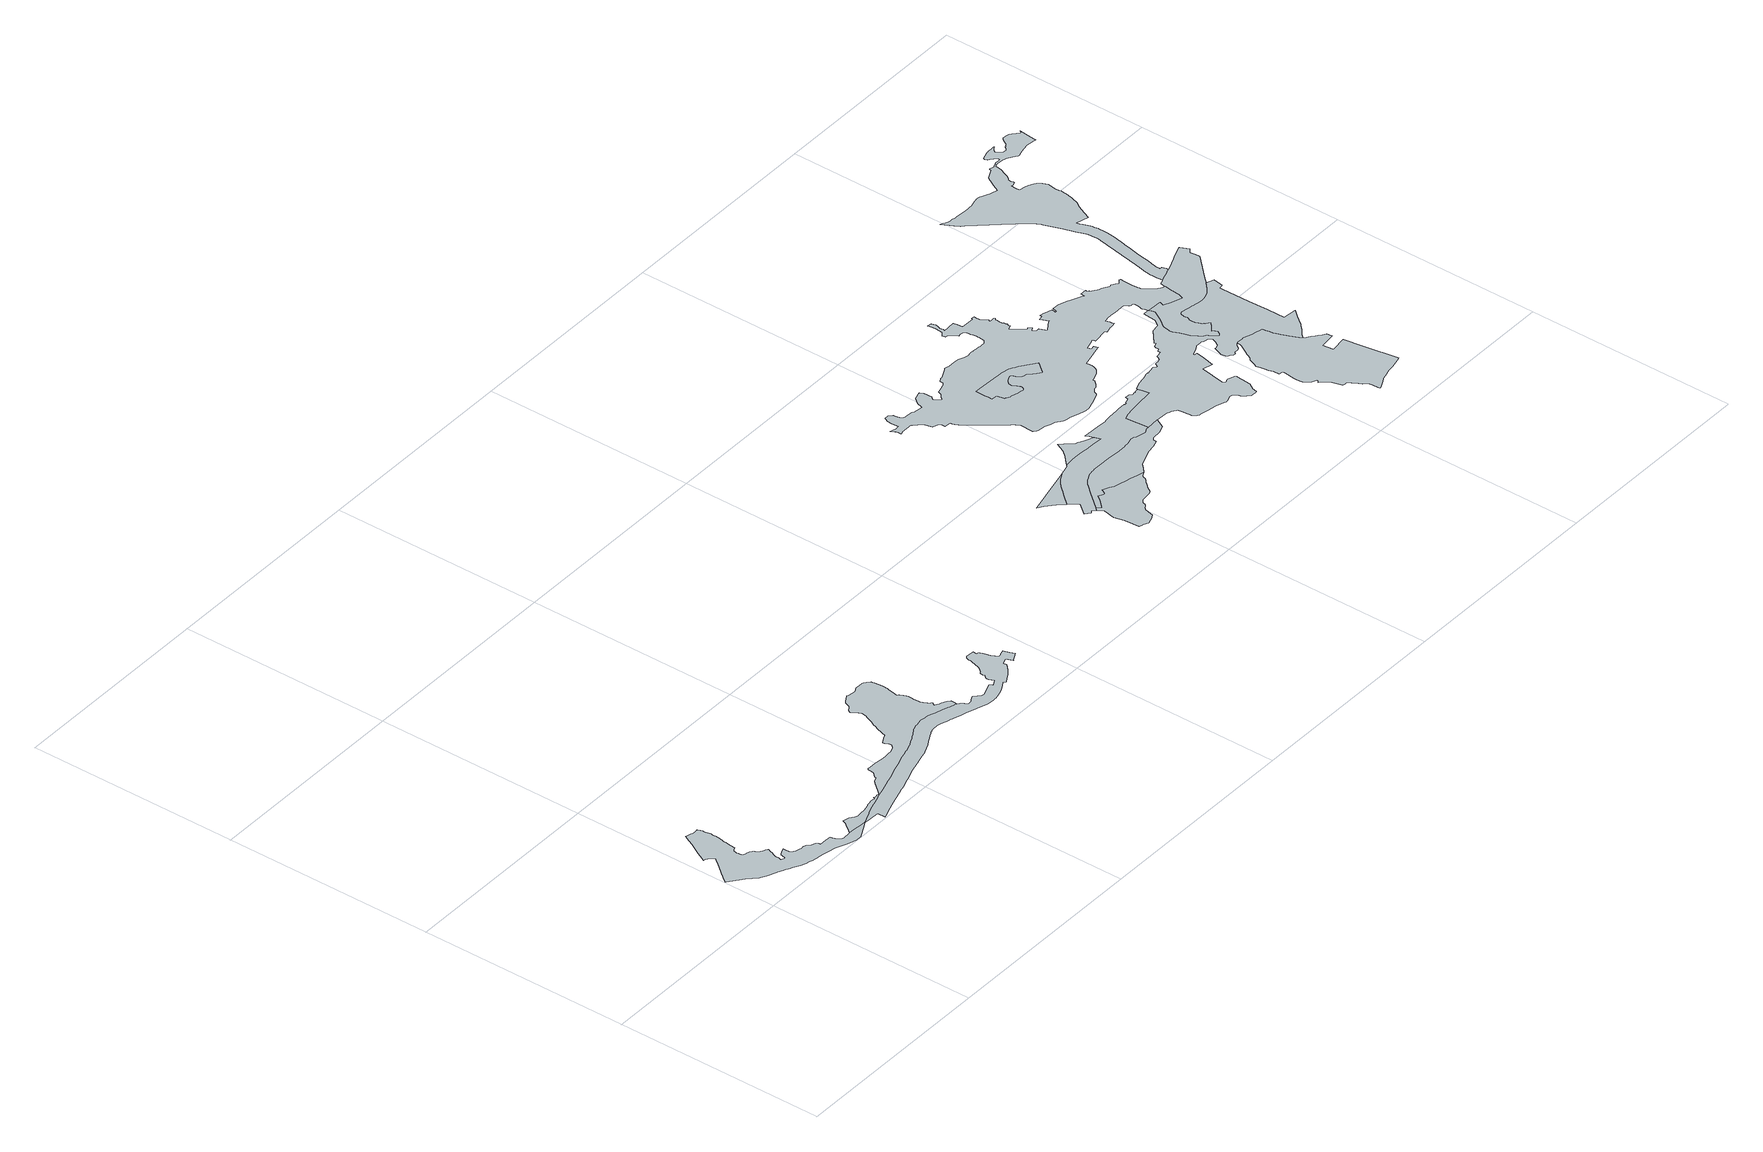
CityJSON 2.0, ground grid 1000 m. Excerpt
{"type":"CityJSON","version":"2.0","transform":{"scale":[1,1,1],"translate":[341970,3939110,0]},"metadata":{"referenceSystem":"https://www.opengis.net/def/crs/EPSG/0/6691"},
"CityObjects":{
"object1":{"type":"GenericCityObject","attributes":{"function":"5","validFromType":"3","custodian":"津久井町","notificationNumber":"津久井町告示第1号","prefecture":"14","city":"14150","floorAreaRate":2},"geometry":[{"type":"MultiSurface","lod":"1","boundaries":[[[0,1,2,3,4,5,6,7,8,9,10,11,12,13,14,15,16,17,18,19,20,21,22,23,24,25,26,27,28,29,30,31,32,33,34,35,36,37,38,39,40,41,42,43,44,45,46,47,48,49,50,51,52,53,54,55,56,57,58,59,60,61,62,63,64,65,66,67,68,69,70,71,72,73,74,75,76,77,78,79,80,81,82,83,84,85,86,87,88,89,90,91,92,93,94,95,96,97,98,99,100,101,102,103,104,105,106,107,108,109,110,111,112,113,114,115,116,117,118,119,120,121,122,123,124,125,126,127,128,129,130,131,132,133,134,135,136,137,138,139,140,141,142,143,144,145,146,147,148,149,150,151,152,153,154,155,156,157,158,159,160,161,162,163,164,165,166,167,168,169,170,171,172,173,174,175,176,177,178,179,180,181,182,183,184,185,186,187,188,189,190,191,192,193,194,195,196,197,198,199,200,201,202,203,204,205,206,207,208,209,210,211,212,213,214,215,216,217,218,219,220,221,222,223,224,225,226]]]}]},
"object2":{"type":"GenericCityObject","attributes":{"function":"3","validFromType":"3","custodian":"津久井町","notificationNumber":"津久井町告示第1号","prefecture":"14","city":"14150","floorAreaRate":1},"geometry":[{"type":"MultiSurface","lod":"1","boundaries":[[[227,228,229,230,231,232,233,234,235,236,237,238,239,240,241,242,243,244,245,246,247,248,249,250,251,252,253,254,255,256,257,258,259,260,261,262,263,264,265,266,267,268,269,270,271,272,273,274,275,276,277,278,279,280,281,282,283,284,285,286,287,288,289,290,291,292,293,294,295,296,297,298,299,300,301,302,303,304,305,306,307,308,309,310,311,312,313,314,315,316,317,318,319,320,321,322,323,324,325,326,327,328,329,330,331,332,333,334,335,336,337,338,339,340,341,342,343,344,345,346,347,348,349,350,351,352,353,354,355,356,357,358,359,360,361,362,363,364,365,366,367,368,369,370,371,372,373,374,375,376,377,378,379,380,381,382,383,384,385,386,387,388,389,390,391,392,393,394,395,396,397,398,399,400,81,80,79,78,77,76,401,402,403,404,405,406,407,408,409,410,411,412,413,414,415,416,417,418,419,420,421,422,423,424,425,426,427,428,429,430,431,432,433,434,435,436,437,438,439,440,441,442,443,444,445,446,447,448,449,450,451,452,453,454,455,456,457,458,459,460,461,462,463,464,465,466]]]}]},
"object3":{"type":"GenericCityObject","attributes":{"function":"5","validFromType":"3","custodian":"津久井町","notificationNumber":"津久井町告示第1号","prefecture":"14","city":"14150","floorAreaRate":2},"geometry":[{"type":"MultiSurface","lod":"1","boundaries":[[[467,468,469,470,471,472,473,474,475,476,477,478,479,480,481,482,483,484,485,486,487,488,489,490,491,492,493,494,495,496,497,498,499,500,501,502,503,504,505,506,507,508,509,510,511,512,513,514,515,516,517,518,519,520,521,522,523,524,525,526,527,528,529,530,531,532,533,534,535,536,537,538,539,540,541,542,543,544,545,546,547,548,549,550,551,552,553,554,555,556,557,558,559,560,561,562,563,564,565,566,567,568,569,570,571,572,573,574,575,576,577,578,579,580,581,582,583,584,585,586,587,588,589,590,591,592,593,594,595,596,597,598,599,600,601,602,603,604,605,606,607,608,609,610,611,612,613,614,615,616,617,618,619,620,621,622,623,624,625,626,627,628,629,630,631,632,633,634,635,636,637,638,639,640,641,642,643,644,645,646,647,648,649,650,651,652,653,654,655,656,657,658,659,660,661,466,465,464,463,462,461,460,459,458,457,456,455,454,453,452,451,450,449,448,447,446,445,444,443,442,441,440,439,438,437,436,435,434,433,432,431,430,429,428,427,426,425,424,423,422,421,420,419,418,417,416,415,414,413,412,411,410,409,408,407,406,405,404,403,402,401,76,662,663,664,665,666,667]]]}]},
"object4":{"type":"GenericCityObject","attributes":{"function":"3","validFromType":"3","custodian":"神奈川県","notificationNumber":"神奈川県告示第446号","prefecture":"14","city":"14150","floorAreaRate":2},"geometry":[{"type":"MultiSurface","lod":"1","boundaries":[[[668,669,670,671,672,673,674,675,676,677,678,679,680,681,682,683,684]]]}]},
"object5":{"type":"GenericCityObject","attributes":{"function":"1","validFromType":"3","custodian":"神奈川県","notificationNumber":"神奈川県告示第446号","prefecture":"14","city":"14150","floorAreaRate":0.8},"geometry":[{"type":"MultiSurface","lod":"1","boundaries":[[[685,686,687,688,689,690,691,692,693,694,695,696,697,698,699,700,701,702,703,704,705,706,707,708,709,710,711,712,713,714,715,716,717,718,719,720,721,722,723,724,725,726,727,728,729,730,731,732,733,734,735,736,737,738,739,740,741,742,743,744,745,746,747,748,749]]]}]},
"object6":{"type":"GenericCityObject","attributes":{"function":"3","validFromType":"3","custodian":"神奈川県","notificationNumber":"神奈川県告示第446号","prefecture":"14","city":"14150","floorAreaRate":2},"geometry":[{"type":"MultiSurface","lod":"1","boundaries":[[[702,701,700,699,698,697,696,695,694,693,692,691,690,689,688,687,686,685,749,750,751,752,753,754,755,756,757,758,759,760,761,762,763,764,765,766,767,768,769,770,771,772,773,774,775,776,777,778,779,780,781,782,783,784,785,786,787,788,789,790,791,792,793,794,795,796,797,798,703]]]}]},
"object7":{"type":"GenericCityObject","attributes":{"function":"3","validFromType":"3","custodian":"神奈川県","notificationNumber":"神奈川県告示第446号","prefecture":"14","city":"14150","floorAreaRate":2},"geometry":[{"type":"MultiSurface","lod":"1","boundaries":[[[799,800,801,802,803,804,805,806,807,808,809,810,811,812,813,814,815,816,817,818,819,820,821,822]]]}]},
"object8":{"type":"GenericCityObject","attributes":{"function":"6","validFromType":"3","custodian":"神奈川県","notificationNumber":"神奈川県告示第11号","prefecture":"14","city":"14150","floorAreaRate":2},"geometry":[{"type":"MultiSurface","lod":"1","boundaries":[[[808,807,806,805,804,803,802,801,800,799,822,823,677,676,675,674,673,672,671,670,669,668,684,824,825,826,827,828,704,703,798,797,796,795,794,793,792,791,790,789,788,787,786,785,784,783,782,781,780,779,778,777,776,775,774,773,772,771,770,769,768,767,766,765,764,763,762,761,829,830,831,832,833,834,835,836,837,838,839,840,841,842,843,844,845,846,847,848,849,850,851,852,853,854,855,856,857,858,859,809]]]}]},
"object9":{"type":"GenericCityObject","attributes":{"function":"3","validFromType":"3","custodian":"神奈川県","notificationNumber":"神奈川県告示第446号","prefecture":"14","city":"14150","floorAreaRate":2},"geometry":[{"type":"MultiSurface","lod":"1","boundaries":[[[860,861,862,863,864,865,866,867,868,869,870,871,872,873,874,875,876,877,878,879,880,881,882,883,884,885,886,887,888,889,890,891,892,893,894,895,896,897,898,899,900,901,902,903,904,905,906,907,908,909,910,911,912,913,914,915,916,917,918,919,920,921,922,923,924,925,926,927,928,929,930,931,932,933,934,935,936,937,938,939,940,941,942,943,944,945,946,947,948,949,950,951,952,953,954,955,956,957,958,959,960,961,962,963,964,965,966,967,968,969,970,971,972,973,974,975,976,977,978,979,980,981,982,983,984,985,986,987,988,989,990,991,992,993,994,995]]]}]},
"object10":{"type":"GenericCityObject","attributes":{"function":"1","validFromType":"3","custodian":"神奈川県","notificationNumber":"神奈川県告示第446号","prefecture":"14","city":"14150","floorAreaRate":0.8},"geometry":[{"type":"MultiSurface","lod":"1","boundaries":[[[996,997,998,999,1000,1001,1002,1003,1004,1005,1006,1007,1008,1009,1010,1011,1012,1013,1014,1015,1016,1017,1018,1019,1020,1021,1022,1023,1024,1025,1026,1027,1028,1029,1030,1031,1032,1033,1034,1035,1036,1037,1038,1039,1040,1041,1042,1043,1044,1045,1046,1047,1048,1049,1050,1051,1052,1053,1054,1055,1056,1057,1058,1059,1060,1061,1062,1063,1064,1065,1066,1067,1068,1069,1070,1071,1072,1073,1074,1075,1076,1077,1078,1079,1080,1081,1082,1083,1084,1085,1086,1087,1088,1089,1090,1091,1092,1093,1094,1095,1096,1097,1098,1099,1100,1101,1102,1103,1104,1105,1106,1107,1108,1109,1110,1111,1112,1113,1114,1115,1116,1117,1118,1119,1120,1121,1122,1123,1124,1125,1126,1127,1128,1129,1130,1131,1132,1133,1134,1135,1136,1137,1138,1139,1140,1141,1142,1143,1144,1145,1146,1147,1148,1149,1150,1151,1152,1153,1154,1155,1156,1157,1158,1159,1160,1161,1162,1163,1164,1165,1166,1167,1168,1169,1170,1171,1172,1173,1174,1175,1176,1177,1178,1179,1180,1181,1182,1183,1184,1185,1186,1187,1188,1189,1190,1191,1192,1193,1194,1195,1196,1197,1198,1199,1200,1201,1202,1203,1204,1205,1206,1207,1208,1209,1210,1211,1212,1213,1214,1215,1216,1217,1218,1219,1220,1221,1222,1223,1224,1225,1226,1227,1228,1229,1230,1231,1232,1233,1234,1235,1236,1237,1238,1239,1240,1241,1242,1243,1244,1245,1246,1247,1248,1249,1250,1251,1252,1253,1254,1255,1256,1257,1258,1259,1260,1261,1262,1263,1264,1265,1266,1267,1268,1269,1270,1271,1272,1273,1274,1275,1276,1277,1278,1279,1280,1281,1282,1283,1284,1285,1286,1287,1288,1289,1290,1291,1292,1293,1294,1295,1296,1297,1298,1299,1300,1301,1302,1303,1304,1305,1306,1307,1308,1309,1310,1311,1312,1313,1314,1315,1316,1317,1318,1319,1320,1321,1322,1323,1324,1325,1326,1327,1328,1329,1330,1331,1332,1333,1334],[994,993,992,991,990,989,988,987,986,985,984,983,982,981,980,979,978,977,976,975,974,973,972,971,970,969,968,967,966,965,964,963,962,961,960,959,958,957,956,955,954,953,952,951,950,949,948,947,946,945,944,943,942,941,940,939,938,937,936,935,934,933,932,931,930,929,928,927,926,925,924,923,922,921,920,919,918,917,916,915,914,913,912,911,910,909,908,907,906,905,904,903,902,901,900,899,898,897,896,895,894,893,892,891,890,889,888,887,886,885,884,883,882,881,880,879,878,877,876,875,874,873,872,871,870,869,868,867,866,865,864,863,862,861,860,995]]]}]},
"object11":{"type":"GenericCityObject","attributes":{"function":"5","validFromType":"3","custodian":"神奈川県","notificationNumber":"神奈川県告示第11号","prefecture":"14","city":"14150","floorAreaRate":2},"geometry":[{"type":"MultiSurface","lod":"1","boundaries":[[[1335,1336,1337,1338,1339,1340,1341,1342,1343,1344,1345,1346,1347,1348,1349,1350,1351,1352,1353,1354,1355,1356,1357,1358,1359,1360,1361,1362,1363,1364,1365,1366,1367,1368,1369,1370,1371,1372,1373,1374,1375,1376,1377,1378,1379,1380,1381,1382,1383,1384,1385,1386,1387,1388,1389,1390,1391,1392,1393,1394,1395,1396,1397,1398,1399,1400,1401,1402,1403,1404,1405,1406,1407,1408,1409,1410,1411,1412,1413,1414,1415,1416,1417,1418,1419,1420,1421,1422,1423,1424,1425,1426,1427,1428,1429,1430,1431,1432,1433,1434,1435,1436,1437,1438,1439,1440,1441,1442,1443,1444,1445,1446,1447,1448,1449,1450,1451,1452,1321,1453,1454,1455,1456,1457,1458,1459,1460,1461,1462,1463,1464,1465,1466,1467,1468,1469,1470,1471,1472,1473,1474,1475,1476,1477,1478,1479,1480,1481,1482,1483,1484,1485,1486,1487,1488,1489,1490,1491,1492,837,836,835,834,833,832,831,830,829,761,760,1493,1494,1495,1496,1497,1498,1499,1500,1501,1502,1503,1504,1505,1506,1507,1508,1509,1510,1511,1512,1513,1514,1515,1516,1517,1518,1519,1520,1521,1522,1523,1524,1525,1526,1527,1528,1529,1530,1531,1532,1533,1534,1535,1536,1537,1538,1539,1540,1541,1542,1543,1544,1545,1546,1547,1548,1549,1550,1551,1552,1553,1554,1555,1556,1557,1558,1559,1560,1561,1562,1563,1564,1565,1566,1567,1568,1569,1570,1571,1572,1573,1574,1575,1576,1577,1578,1579,1580,1581,1582,1583,1584,1585,1586,1587,1588,1589,1590,1591,1592,1593,1594,1595,1596,1597,1598,1599,1600,1601,1602,1603,1604,1605,1606,1607,1608,1609,1610,1611,1612,1613,1614,1615,1616,1617,1618,1619,1620,1621,1622,1623,1624,1625,1626,1627]]]}]},
"object12":{"type":"GenericCityObject","attributes":{"function":"1","validFromType":"3","custodian":"神奈川県","notificationNumber":"神奈川県告示第446号","prefecture":"14","city":"14150","floorAreaRate":0.8},"geometry":[{"type":"MultiSurface","lod":"1","boundaries":[[[1352,1351,1350,1349,1348,1347,1346,1345,1344,1343,1342,1341,1340,1339,1338,1337,1336,1335,1627,1628,1629,1630,1631,1632,1633,1634,1635,1636,1637,1638,1639,1640,1641,1642,1643,1644,1645,1646,1647,1648,1649,1650,1651,1652,1653,1654,1655,1656,1657,1658,1659,1660,1661,1662,1663,1664,1665,1666,1667,1668,1669,1670,1671,1672,1673,1674,1675,1676,1677,1678,1679,1680,1681,1682,1683,1684,1685,1686,1687,1688,1689,1690,1691,1692,1693,1694,1695,1696,1697,1698,1699,1700,1701,1702,1703,1704,1705,1706,1707,1708,1709,1710,1711,1712,1713,1714,1715,1716,1353]]]}]},
"object13":{"type":"GenericCityObject","attributes":{"function":"9","validFromType":"3","custodian":"神奈川県","notificationNumber":"神奈川県告示第11号","prefecture":"14","city":"14150","floorAreaRate":2},"geometry":[{"type":"MultiSurface","lod":"1","boundaries":[[[1452,1451,1450,1449,1448,1447,1446,1445,1444,1443,1442,1441,1440,1439,1438,1437,1436,1435,1434,1433,1432,1431,1430,1429,1428,1427,1426,1425,1424,1423,1422,1421,1420,1419,1418,1417,1416,1415,1414,1413,1412,1411,1410,1409,1408,1407,1406,1405,1404,1403,1402,1401,1400,1399,1398,1397,1396,1395,1394,1393,1392,1391,1390,1389,1388,1387,1386,1385,1384,1383,1382,1381,1380,1379,1378,1377,1376,1375,1374,1373,1372,1717,1718,1719,1720,1721,1722,1723,1724,1725,1726,1727,1728,1729,1730,1731,1732,1733,1734,1735,1736,1737,1738,1739,1740,1334,1333,1332,1331,1330,1329,1328,1327,1326,1325,1324,1323,1322,1321]]]}]},
"object14":{"type":"GenericCityObject","attributes":{"function":"5","validFromType":"3","custodian":"相模原市","notificationNumber":"相模原市告示第463号","prefecture":"14","city":"14150","floorAreaRate":2},"geometry":[{"type":"MultiSurface","lod":"1","boundaries":[[[1741,1742,1743,1744,1745,1746,1747,1748,1749,1750,1751,1752,1753,1754,1755,1756,1757,1758,1759,1760,1761,1762,1763,1764,1765,1766,1767,1768,1769,1770,1771,1772,1773,1774,1775,1776,1777,1778,1779,1780,1781,1782,1783,1784,1785,1786,1787,1788,1789,1790,1791,1792,1793,1794,1795,1796,1797,1798,1799,1800,1801,1802,1803,1804,1805,1806,1807,1808,1809,1810,1811,1812,1813,1814,1815,1816,1817,1818,1819,1820,1821,1822,1823,1824,1825,1826,1827,1828,1829,1830,1831,1832,1833,1834,1835,1836,1837,1838,1839,1840,1841,1842,1843,1844,1845,1846,1847,1848,1849,1850,1851,1852,1853,1854,1855,1856,1857,1858,1859,1860,1861,1862,1863,1864,1865,1866,1867,1868,1869,1870,1871,1872,1873,1874,1875,1876,1877,1878,1879,1880,1881,1882,1883,1884,1885,1886,1887,1888,1734,1733,1732,1731,1730,1889,1890,1891,1892,1893,1894,1895,1896,1897,1898,1899,1900,1901,1902,1903,1904,1905,1906,1907,1908,1909,1910,1911,1912,1913,1914,1915,1916,1917,1918,1919,1920,1921,1922,1923,1924,1925,1926,1927,1928,1929,1930,1931,1932,1933,1934,1935,1936,1937,1938,1939,1940,1941,1942,1943,1944,1945,1946,1947,1948,1949,1950,1951,1952,1953,1954,1955,1956,1957,1958,1959,1960,1961,1962,1963,1964,1965,1966,1967,1968,1969,1970,1971,1972,1973,1974,1975,1976,1977,1978,1979,1980,1981,1982,1983,1984,1985,1986,1987,1988,1989,1990,1991,1992,1993,1994,1995,1996,1997,1998,1999,2000,2001,2002,2003,2004,2005,2006]]]}]}
},
"vertices":[
[78,407,0],[85,401,0],[99,390,0],[104,384,0],[105,379,0],[104,375,0],[102,370,0],[82,344,0],[65,323,0],[48,303,0],[37,292,0],[36,289,0],[32,283,0],[25,274,0],[13,258,0],[8,251,0],[11,248,0],[32,232,0],[63,208,0],[67,205,0],[72,200,0],[83,191,0],[89,184,0],[94,179,0],[110,163,0],[114,159,0],[126,151,0],[134,146,0],[141,143,0],[148,141,0],[155,138,0],[161,135,0],[173,131,0],[185,126,0],[189,124,0],[194,123,0],[199,120,0],[213,114,0],[217,112,0],[223,109,0],[228,106,0],[233,104,0],[239,100,0],[241,99,0],[250,94,0],[282,78,0],[288,75,0],[298,70,0],[305,68,0],[309,67,0],[319,65,0],[324,64,0],[339,60,0],[351,58,0],[358,57,0],[392,52,0],[425,45,0],[458,39,0],[496,23,0],[505,20,0],[521,14,0],[553,2,0],[557,2,0],[566,2,0],[570,2,0],[574,2,0],[579,3,0],[580,4,0],[588,7,0],[593,9,0],[610,18,0],[623,26,0],[628,28,0],[652,41,0],[662,46,0],[663,47,0],[665,48,0],[652,49,0],[627,51,0],[602,53,0],[589,54,0],[576,54,0],[573,54,0],[569,54,0],[562,53,0],[557,52,0],[554,52,0],[551,52,0],[549,52,0],[541,51,0],[534,51,0],[520,59,0],[514,64,0],[510,72,0],[507,78,0],[505,90,0],[503,93,0],[502,96,0],[500,98,0],[498,99,0],[494,99,0],[487,100,0],[476,100,0],[444,100,0],[442,101,0],[440,110,0],[439,114,0],[437,117,0],[434,119,0],[428,122,0],[416,127,0],[408,133,0],[403,139,0],[399,142,0],[395,144,0],[390,146,0],[387,147,0],[381,146,0],[373,144,0],[367,146,0],[357,149,0],[347,152,0],[338,157,0],[329,163,0],[327,167,0],[325,177,0],[324,186,0],[324,200,0],[313,196,0],[292,186,0],[288,182,0],[286,174,0],[286,171,0],[286,168,0],[283,159,0],[281,156,0],[278,158,0],[267,163,0],[261,165,0],[267,178,0],[266,183,0],[266,190,0],[268,200,0],[269,206,0],[276,223,0],[280,233,0],[282,238,0],[284,241,0],[284,245,0],[284,246,0],[277,252,0],[264,257,0],[258,259,0],[254,262,0],[250,266,0],[241,281,0],[235,288,0],[229,293,0],[224,295,0],[220,297,0],[213,299,0],[206,300,0],[199,302,0],[195,304,0],[191,309,0],[190,313,0],[189,316,0],[189,320,0],[189,325,0],[188,330,0],[188,335,0],[189,342,0],[191,348,0],[193,352,0],[206,358,0],[208,359,0],[208,360,0],[210,364,0],[211,378,0],[213,389,0],[213,394,0],[214,399,0],[215,410,0],[217,423,0],[218,427,0],[218,431,0],[219,433,0],[220,438,0],[221,442,0],[221,445,0],[222,452,0],[223,461,0],[223,465,0],[223,472,0],[223,480,0],[224,487,0],[225,492,0],[222,498,0],[220,506,0],[218,515,0],[218,522,0],[218,528,0],[219,531,0],[217,535,0],[215,540,0],[212,554,0],[210,553,0],[208,552,0],[205,551,0],[202,551,0],[199,550,0],[196,550,0],[193,550,0],[190,550,0],[187,551,0],[184,551,0],[180,552,0],[175,554,0],[151,561,0],[149,562,0],[136,537,0],[122,510,0],[107,482,0],[91,453,0],[74,421,0],[69,410,0],[67,408,0],
[1518,254,0],[1518,263,0],[1517,266,0],[1517,268,0],[1506,276,0],[1505,278,0],[1502,281,0],[1498,284,0],[1483,291,0],[1474,294,0],[1464,299,0],[1457,303,0],[1452,307,0],[1461,320,0],[1456,324,0],[1453,327,0],[1447,337,0],[1443,344,0],[1439,353,0],[1436,360,0],[1434,376,0],[1434,394,0],[1435,410,0],[1435,425,0],[1433,434,0],[1429,444,0],[1421,459,0],[1420,462,0],[1412,464,0],[1417,489,0],[1423,518,0],[1424,523,0],[1424,526,0],[1425,533,0],[1425,545,0],[1425,563,0],[1423,577,0],[1423,581,0],[1423,583,0],[1421,588,0],[1420,592,0],[1419,601,0],[1416,603,0],[1411,608,0],[1405,613,0],[1395,620,0],[1388,623,0],[1373,625,0],[1351,624,0],[1349,623,0],[1347,622,0],[1344,621,0],[1340,618,0],[1338,617,0],[1330,614,0],[1318,615,0],[1313,616,0],[1298,618,0],[1288,621,0],[1285,622,0],[1282,621,0],[1270,613,0],[1255,603,0],[1247,597,0],[1241,582,0],[1235,571,0],[1225,563,0],[1217,559,0],[1214,557,0],[1209,549,0],[1209,544,0],[1210,540,0],[1214,533,0],[1220,526,0],[1227,515,0],[1232,504,0],[1232,493,0],[1228,479,0],[1224,470,0],[1218,455,0],[1210,437,0],[1201,418,0],[1196,405,0],[1189,390,0],[1186,381,0],[1184,377,0],[1182,368,0],[1180,358,0],[1178,354,0],[1175,343,0],[1175,341,0],[1176,340,0],[1174,339,0],[1163,335,0],[1142,325,0],[1130,318,0],[1129,314,0],[1131,308,0],[1133,302,0],[1138,290,0],[1138,284,0],[1138,279,0],[1138,276,0],[1136,273,0],[1134,271,0],[1133,268,0],[1128,264,0],[1118,260,0],[1106,255,0],[1101,254,0],[1087,253,0],[1073,252,0],[1058,251,0],[1054,251,0],[1039,251,0],[1028,253,0],[1015,254,0],[1005,255,0],[973,257,0],[969,257,0],[957,257,0],[954,255,0],[952,253,0],[951,250,0],[950,239,0],[950,231,0],[948,223,0],[938,211,0],[930,204,0],[929,194,0],[913,188,0],[911,185,0],[907,186,0],[896,173,0],[868,140,0],[861,131,0],[854,123,0],[849,119,0],[843,120,0],[841,120,0],[837,120,0],[834,119,0],[830,118,0],[826,118,0],[824,118,0],[819,121,0],[818,119,0],[815,114,0],[810,115,0],[807,115,0],[798,116,0],[787,114,0],[781,113,0],[772,111,0],[765,110,0],[760,108,0],[756,106,0],[746,103,0],[728,100,0],[712,99,0],[696,98,0],[685,97,0],[670,102,0],[665,106,0],[660,108,0],[650,116,0],[621,123,0],[616,110,0],[614,106,0],[601,90,0],[595,82,0],[588,74,0],[583,66,0],[578,60,0],[668,50,0],[670,51,0],[671,51,0],[689,59,0],[714,69,0],[723,74,0],[726,75,0],[727,75,0],[738,79,0],[753,85,0],[763,89,0],[765,89,0],[782,95,0],[785,96,0],[796,99,0],[823,107,0],[831,110,0],[837,113,0],[882,126,0],[899,131,0],[911,135,0],[919,137,0],[940,144,0],[958,149,0],[964,151,0],[988,159,0],[1003,164,0],[1015,169,0],[1022,171,0],[1061,183,0],[1091,194,0],[1119,202,0],[1142,208,0],[1148,209,0],[1160,213,0],[1174,219,0],[1182,222,0],[1185,222,0],[1201,231,0],[1213,237,0],[1221,241,0],[1231,247,0],[1237,250,0],[1243,253,0],[1254,260,0],[1256,261,0],[1265,266,0],[1271,270,0],[1278,273,0],[1302,282,0],[1307,282,0],[1339,287,0],[1351,287,0],[1354,286,0],[1363,285,0],[1379,283,0],[1395,278,0],[1416,271,0],[1446,262,0],[1481,251,0],[1483,250,0],[1489,248,0],[1499,244,0],[1504,243,0],[1508,242,0],[1516,240,0],
[751,8,0],[769,15,0],[794,24,0],[801,26,0],[817,31,0],[824,34,0],[842,40,0],[852,43,0],[854,44,0],[859,45,0],[878,51,0],[896,56,0],[905,59,0],[917,62,0],[929,66,0],[937,68,0],[958,75,0],[977,81,0],[983,83,0],[990,85,0],[1002,89,0],[1016,94,0],[1038,102,0],[1056,108,0],[1102,122,0],[1104,122,0],[1124,128,0],[1153,135,0],[1160,137,0],[1169,140,0],[1176,142,0],[1183,144,0],[1185,145,0],[1198,150,0],[1204,152,0],[1206,153,0],[1218,159,0],[1226,163,0],[1231,166,0],[1246,174,0],[1258,181,0],[1277,192,0],[1281,194,0],[1296,202,0],[1304,206,0],[1309,207,0],[1313,209,0],[1319,211,0],[1326,212,0],[1331,212,0],[1339,213,0],[1342,212,0],[1354,213,0],[1364,211,0],[1374,208,0],[1400,201,0],[1410,198,0],[1423,194,0],[1427,193,0],[1447,186,0],[1466,180,0],[1476,177,0],[1491,173,0],[1593,140,0],[1599,139,0],[1601,139,0],[1606,137,0],[1616,137,0],[1629,137,0],[1632,137,0],[1641,138,0],[1646,139,0],[1649,139,0],[1652,140,0],[1655,141,0],[1660,142,0],[1667,144,0],[1685,149,0],[1702,156,0],[1723,166,0],[1744,180,0],[1754,171,0],[1770,180,0],[1797,197,0],[1820,214,0],[1836,229,0],[1844,238,0],[1847,242,0],[1844,255,0],[1871,267,0],[1886,236,0],[1887,237,0],[1914,251,0],[1925,257,0],[1917,281,0],[1909,309,0],[1906,308,0],[1902,307,0],[1890,303,0],[1887,301,0],[1885,300,0],[1878,298,0],[1874,296,0],[1872,295,0],[1854,330,0],[1848,355,0],[1845,362,0],[1842,366,0],[1840,372,0],[1838,375,0],[1836,378,0],[1827,379,0],[1830,399,0],[1800,401,0],[1796,401,0],[1793,401,0],[1790,400,0],[1786,398,0],[1782,395,0],[1779,388,0],[1778,380,0],[1777,368,0],[1775,360,0],[1768,338,0],[1765,326,0],[1761,313,0],[1755,307,0],[1751,301,0],[1742,293,0],[1741,292,0],[1738,291,0],[1733,283,0],[1733,282,0],[1733,274,0],[1738,266,0],[1736,264,0],[1733,261,0],[1725,252,0],[1724,250,0],[1723,247,0],[1723,244,0],[1723,243,0],[1725,237,0],[1730,225,0],[1735,215,0],[1733,212,0],[1708,199,0],[1705,197,0],[1704,197,0],[1704,200,0],[1704,204,0],[1698,210,0],[1695,212,0],[1692,213,0],[1686,211,0],[1654,198,0],[1644,193,0],[1640,191,0],[1637,190,0],[1633,190,0],[1629,190,0],[1626,190,0],[1623,191,0],[1620,192,0],[1619,193,0],[1616,195,0],[1609,204,0],[1604,209,0],[1601,213,0],[1599,215,0],[1597,216,0],[1595,218,0],[1593,218,0],[1592,218,0],[1583,215,0],[1571,208,0],[1567,205,0],[1561,202,0],[1557,201,0],[1554,201,0],[1551,201,0],[1547,201,0],[1544,202,0],[1542,204,0],[1540,208,0],[1537,217,0],[1536,220,0],[1534,223,0],[1532,226,0],[1530,228,0],[1527,229,0],[1524,231,0],[1520,233,0],[1518,237,0],[1516,238,0],[672,48,0],[686,47,0],[695,45,0],[698,45,0],[745,44,0],[745,5,0],
[2873,746,0],[2897,773,0],[2901,778,0],[2909,787,0],[2917,795,0],[2932,809,0],[2945,819,0],[2949,822,0],[2961,830,0],[2979,840,0],[2830,804,0],[2743,782,0],[2768,766,0],[2794,745,0],[2807,732,0],[2822,717,0],[2836,702,0],
[3165,595,0],[3130,603,0],[3107,608,0],[3085,613,0],[3050,622,0],[3032,634,0],[2999,648,0],[2989,627,0],[2987,625,0],[2985,624,0],[2982,624,0],[2979,624,0],[2976,626,0],[2973,627,0],[2958,636,0],[2938,611,0],[2906,575,0],[2897,584,0],[2891,595,0],[2878,581,0],[2897,554,0],[2885,500,0],[2894,451,0],[2900,380,0],[2917,376,0],[2920,375,0],[2941,364,0],[2958,370,0],[2976,376,0],[2992,386,0],[3003,427,0],[3006,433,0],[3012,440,0],[3017,442,0],[3022,446,0],[3026,449,0],[3030,455,0],[3033,463,0],[3034,466,0],[3036,469,0],[3042,474,0],[3045,476,0],[3048,477,0],[3052,478,0],[3058,479,0],[3079,482,0],[3095,484,0],[3099,485,0],[3103,486,0],[3109,489,0],[3113,493,0],[3117,499,0],[3124,511,0],[3140,530,0],[3149,540,0],[3154,546,0],[3159,549,0],[3162,553,0],[3166,557,0],[3168,563,0],[3171,571,0],[3173,574,0],[3175,576,0],[3178,578,0],[3195,587,0],
[3216,606,0],[3228,617,0],[3233,624,0],[3317,656,0],[3355,663,0],[3388,674,0],[3390,690,0],[3400,699,0],[3447,702,0],[3483,716,0],[3504,758,0],[3444,756,0],[3429,754,0],[3410,744,0],[3374,752,0],[3364,755,0],[3357,759,0],[3352,761,0],[3345,763,0],[3339,763,0],[3329,760,0],[3318,758,0],[3309,756,0],[3291,753,0],[3282,753,0],[3269,752,0],[3248,752,0],[3216,753,0],[3194,754,0],[3169,755,0],[3138,756,0],[3126,757,0],[3088,757,0],[3082,756,0],[3072,755,0],[3058,752,0],[3055,751,0],[3049,750,0],[3042,747,0],[3036,744,0],[3030,741,0],[3024,738,0],[3017,734,0],[3010,729,0],[3006,726,0],[3003,724,0],[2996,718,0],[2985,705,0],[2955,671,0],
[3058,865,0],[3074,867,0],[3081,868,0],[3106,868,0],[3132,868,0],[3161,866,0],[3173,865,0],[3217,864,0],[3234,863,0],[3264,861,0],[3256,889,0],[3226,901,0],[3200,912,0],[3189,917,0],[3180,922,0],[3170,929,0],[3158,944,0],[3147,956,0],[3130,976,0],[3108,934,0],[3102,925,0],[3099,921,0],[3094,914,0],[3044,863,0],
[3036,854,0],[2852,685,0],[2872,661,0],[2828,607,0],[2853,589,0],[2866,599,0],[3433,865,0],[3449,872,0],[3464,875,0],[3493,880,0],[3533,885,0],[3625,892,0],[3622,914,0],[3619,927,0],[3616,946,0],[3596,943,0],[3591,937,0],[3588,940,0],[3574,939,0],[3570,945,0],[3567,950,0],[3542,950,0],[3543,936,0],[3516,929,0],[3516,923,0],[3502,921,0],[3502,926,0],[3471,926,0],[3453,924,0],[3405,922,0],[3371,919,0],[3368,916,0],[3320,919,0],[3241,922,0],[3245,916,0],[3251,907,0],[3253,899,0],
[3470,1319,0],[3508,1368,0],[3452,1410,0],[3441,1417,0],[3430,1424,0],[3418,1431,0],[3404,1437,0],[3394,1440,0],[3380,1443,0],[3365,1445,0],[3349,1446,0],[3330,1447,0],[3297,1448,0],[3229,1451,0],[3204,1452,0],[3202,1404,0],[3204,1398,0],[3207,1391,0],[3207,1386,0],[3206,1382,0],[3204,1378,0],[3204,1369,0],[3231,1367,0],[3238,1332,0],[3246,1332,0],[3246,1329,0],[3249,1327,0],[3254,1325,0],[3261,1322,0],[3267,1320,0],[3302,1311,0],[3319,1309,0],[3323,1308,0],[3326,1308,0],[3328,1308,0],[3330,1308,0],[3331,1309,0],[3333,1310,0],[3334,1311,0],[3335,1312,0],[3336,1313,0],[3337,1314,0],[3337,1315,0],[3338,1316,0],[3339,1317,0],[3339,1318,0],[3339,1319,0],[3340,1321,0],[3340,1322,0],[3340,1323,0],[3340,1325,0],[3340,1326,0],[3340,1327,0],[3340,1329,0],[3339,1330,0],[3338,1332,0],[3333,1344,0],[3331,1348,0],[3329,1350,0],[3325,1356,0],[3323,1360,0],[3322,1362,0],[3322,1363,0],[3321,1364,0],[3321,1365,0],[3321,1366,0],[3321,1368,0],[3322,1368,0],[3322,1369,0],[3322,1371,0],[3323,1373,0],[3324,1376,0],[3326,1379,0],[3328,1383,0],[3329,1384,0],[3330,1386,0],[3331,1388,0],[3332,1389,0],[3334,1390,0],[3335,1392,0],[3337,1393,0],[3340,1395,0],[3342,1396,0],[3343,1397,0],[3346,1398,0],[3351,1401,0],[3361,1405,0],[3363,1406,0],[3366,1407,0],[3368,1407,0],[3369,1407,0],[3371,1407,0],[3373,1406,0],[3374,1406,0],[3375,1405,0],[3376,1403,0],[3378,1401,0],[3378,1400,0],[3380,1396,0],[3381,1393,0],[3381,1391,0],[3382,1390,0],[3382,1389,0],[3382,1388,0],[3383,1387,0],[3385,1384,0],[3390,1376,0],[3399,1366,0],[3400,1366,0],[3401,1365,0],[3403,1364,0],[3404,1364,0],[3405,1364,0],[3407,1363,0],[3408,1363,0],[3409,1363,0],[3411,1363,0],[3413,1363,0],[3414,1363,0],[3415,1363,0],[3419,1361,0],[3423,1358,0],[3428,1354,0],[3430,1353,0],[3430,1352,0],[3432,1350,0],[3433,1349,0],[3434,1346,0],[3436,1344,0],[3437,1343,0],[3441,1340,0],[3446,1336,0],[3450,1332,0],[3453,1330,0],[3459,1325,0],[3468,1318,0],
[4215,1280,0],[4206,1282,0],[4200,1285,0],[4195,1291,0],[4161,1333,0],[4153,1344,0],[4151,1353,0],[4150,1363,0],[4149,1392,0],[4148,1418,0],[4149,1433,0],[4150,1446,0],[4144,1451,0],[4127,1436,0],[4117,1443,0],[4115,1446,0],[4098,1455,0],[4087,1452,0],[4073,1463,0],[4056,1472,0],[4052,1472,0],[4046,1474,0],[4038,1478,0],[4010,1500,0],[4012,1502,0],[4006,1506,0],[4006,1514,0],[3977,1514,0],[3976,1500,0],[3975,1495,0],[3966,1500,0],[3954,1506,0],[3928,1518,0],[3900,1530,0],[3861,1542,0],[3849,1544,0],[3832,1545,0],[3825,1521,0],[3816,1523,0],[3817,1529,0],[3820,1541,0],[3805,1547,0],[3782,1554,0],[3763,1559,0],[3762,1548,0],[3740,1543,0],[3758,1506,0],[3749,1503,0],[3733,1494,0],[3703,1473,0],[3696,1484,0],[3689,1507,0],[3672,1506,0],[3663,1523,0],[3678,1532,0],[3667,1546,0],[3660,1541,0],[3611,1603,0],[3633,1611,0],[3631,1619,0],[3635,1627,0],[3632,1628,0],[3632,1643,0],[3630,1643,0],[3628,1662,0],[3629,1675,0],[3629,1676,0],[3629,1683,0],[3634,1688,0],[3631,1692,0],[3625,1693,0],[3607,1693,0],[3607,1701,0],[3610,1702,0],[3592,1730,0],[3591,1748,0],[3590,1762,0],[3576,1763,0],[3575,1757,0],[3509,1758,0],[3508,1787,0],[3506,1803,0],[3444,1798,0],[3447,1809,0],[3446,1826,0],[3450,1839,0],[3452,1852,0],[3449,1871,0],[3427,1873,0],[3431,1858,0],[3434,1834,0],[3431,1801,0],[3413,1786,0],[3415,1772,0],[3427,1771,0],[3444,1752,0],[3455,1732,0],[3463,1737,0],[3468,1736,0],[3485,1732,0],[3489,1723,0],[3492,1702,0],[3493,1691,0],[3495,1678,0],[3495,1670,0],[3496,1663,0],[3495,1654,0],[3494,1647,0],[3491,1634,0],[3488,1631,0],[3486,1628,0],[3484,1627,0],[3480,1625,0],[3472,1622,0],[3466,1622,0],[3451,1621,0],[3449,1621,0],[3445,1622,0],[3435,1624,0],[3430,1624,0],[3429,1624,0],[3419,1625,0],[3411,1626,0],[3408,1626,0],[3401,1626,0],[3396,1626,0],[3382,1625,0],[3375,1623,0],[3369,1623,0],[3359,1625,0],[3355,1627,0],[3330,1639,0],[3306,1640,0],[3273,1641,0],[3270,1641,0],[3264,1643,0],[3249,1646,0],[3238,1639,0],[3195,1618,0],[3184,1617,0],[3169,1608,0],[3167,1591,0],[3155,1582,0],[3152,1581,0],[3124,1573,0],[3109,1568,0],[3102,1550,0],[3095,1544,0],[3086,1537,0],[3077,1527,0],[3056,1553,0],[3057,1562,0],[3066,1571,0],[3066,1611,0],[3054,1627,0],[3019,1616,0],[2995,1589,0],[2986,1557,0],[2945,1565,0],[2935,1570,0],[2903,1572,0],[2896,1573,0],[2889,1574,0],[2883,1577,0],[2878,1584,0],[2874,1605,0],[2872,1618,0],[2857,1632,0],[2837,1632,0],[2828,1612,0],[2825,1586,0],[2828,1555,0],[2809,1554,0],[2793,1559,0],[2783,1563,0],[2780,1563,0],[2779,1564,0],[2782,1561,0],[2785,1558,0],[2788,1555,0],[2790,1552,0],[2792,1548,0],[2793,1545,0],[2794,1544,0],[2795,1542,0],[2795,1540,0],[2796,1538,0],[2796,1537,0],[2795,1516,0],[2799,1518,0],[2808,1523,0],[2866,1522,0],[2868,1520,0],[2868,1517,0],[2899,1486,0],[2911,1445,0],[2939,1438,0],[2944,1428,0],[2945,1409,0],[2974,1405,0],[2976,1396,0],[2979,1387,0],[2983,1379,0],[2987,1371,0],[2993,1361,0],[3052,1285,0],[3109,1211,0],[3115,1205,0],[3121,1199,0],[3125,1196,0],[3128,1189,0],[3137,1168,0],[3135,1114,0],[3135,1111,0],[3136,1109,0],[3137,1107,0],[3147,1098,0],[3151,1096,0],[3154,1095,0],[3182,1092,0],[3187,1092,0],[3190,1090,0],[3204,1084,0],[3210,1081,0],[3216,1079,0],[3232,1077,0],[3243,1072,0],[3247,1069,0],[3251,1066,0],[3258,1060,0],[3261,1057,0],[3266,1054,0],[3272,1051,0],[3288,1047,0],[3299,1046,0],[3319,1041,0],[3340,1033,0],[3363,1026,0],[3367,1025,0],[3372,1025,0],[3378,1024,0],[3386,1024,0],[3391,1024,0],[3399,1025,0],[3405,1026,0],[3422,1031,0],[3443,1037,0],[3482,1053,0],[3486,1055,0],[3488,1057,0],[3489,1059,0],[3496,1073,0],[3498,1077,0],[3502,1080,0],[3506,1083,0],[3510,1085,0],[3514,1086,0],[3522,1087,0],[3526,1089,0],[3528,1091,0],[3532,1094,0],[3538,1100,0],[3541,1102,0],[3542,1104,0],[3546,1109,0],[3550,1114,0],[3551,1115,0],[3552,1116,0],[3552,1117,0],[3553,1118,0],[3553,1119,0],[3553,1120,0],[3554,1122,0],[3554,1123,0],[3554,1127,0],[3559,1128,0],[3569,1131,0],[3582,1135,0],[3589,1138,0],[3596,1141,0],[3603,1146,0],[3609,1151,0],[3615,1157,0],[3620,1165,0],[3624,1174,0],[3626,1181,0],[3628,1189,0],[3628,1196,0],[3627,1202,0],[3624,1215,0],[3668,1226,0],[3716,1238,0],[3738,1243,0],[3733,1260,0],[3713,1256,0],[3708,1276,0],[3738,1284,0],[3762,1290,0],[3766,1276,0],[3790,1280,0],[3820,1284,0],[3837,1286,0],[3841,1276,0],[3872,1284,0],[3879,1285,0],[3891,1286,0],[3903,1289,0],[3901,1299,0],[3900,1308,0],[3895,1327,0],[3920,1331,0],[3933,1332,0],[3941,1332,0],[3964,1331,0],[4021,1331,0],[4031,1312,0],[4040,1308,0],[4053,1309,0],[4055,1304,0],[4055,1289,0],[4054,1284,0],[4051,1270,0],[4050,1265,0],[4051,1259,0],[4053,1246,0],[4056,1233,0],[4061,1233,0],[4131,1231,0],[4121,1207,0],[4150,1195,0],[4166,1188,0],[4207,1177,0],[4213,1193,0],[4214,1201,0],[4218,1230,0],[4218,1234,0],[4218,1236,0],[4224,1276,0],[4224,1280,0],
[4113,819,0],[4123,819,0],[4132,818,0],[4139,818,0],[4145,820,0],[4168,811,0],[4187,805,0],[4211,800,0],[4229,797,0],[4242,795,0],[4243,778,0],[4246,759,0],[4248,744,0],[4252,730,0],[4258,712,0],[4268,689,0],[4272,681,0],[4289,643,0],[4297,630,0],[4305,639,0],[4312,647,0],[4337,667,0],[4346,677,0],[4352,683,0],[4360,690,0],[4394,733,0],[4407,749,0],[4419,764,0],[4357,771,0],[4355,857,0],[4353,951,0],[4352,1087,0],[4352,1097,0],[4368,1099,0],[4370,1100,0],[4371,1103,0],[4381,1148,0],[4343,1160,0],[4314,1132,0],[4304,1123,0],[4296,1118,0],[4285,1112,0],[4276,1109,0],[4268,1107,0],[4259,1105,0],[4246,1103,0],[4239,1103,0],[4226,1104,0],[4220,1105,0],[4204,1108,0],[4200,1108,0],[4188,1110,0],[4177,1112,0],[4165,1114,0],[4131,1119,0],[4128,1119,0],[4125,1119,0],[4123,1117,0],[4122,1116,0],[4121,1114,0],[4119,1110,0],[4115,1095,0],[4115,1088,0],[4117,1079,0],[4117,1076,0],[4116,1074,0],[4114,1070,0],[4110,1063,0],[4109,1058,0],[4108,1052,0],[4108,1047,0],[4110,1035,0],[4111,1032,0],[4114,1027,0],[4117,1021,0],[4120,1012,0],[4122,1008,0],[4125,1005,0],[4128,1003,0],[4129,1000,0],[4131,997,0],[4148,983,0],[4124,961,0],[4107,948,0],[4113,942,0],[4116,936,0],[4118,932,0],[4119,928,0],[4118,924,0],[4117,920,0],[4116,918,0],[4112,912,0],[4106,906,0],[4103,904,0],[4099,904,0],[4073,939,0],[4068,947,0],[4060,951,0],[4053,956,0],[4044,971,0],[4038,981,0],[4031,991,0],[4023,1015,0],[4015,1043,0],[4003,1069,0],[4002,1075,0],[4002,1083,0],[4003,1090,0],[4005,1103,0],[4009,1119,0],[4013,1126,0],[4021,1137,0],[4037,1157,0],[4062,1203,0],[4063,1206,0],[4062,1210,0],[4062,1213,0],[4060,1221,0],[4027,1232,0],[4024,1179,0],[4023,1174,0],[4021,1169,0],[4004,1145,0],[3999,1140,0],[3994,1139,0],[3962,1134,0],[3901,1083,0],[3902,1073,0],[3884,1065,0],[3879,1055,0],[3881,1043,0],[3867,1035,0],[3868,1023,0],[3838,1017,0],[3828,997,0],[3807,991,0],[3806,994,0],[3793,991,0],[3787,975,0],[3777,973,0],[3771,985,0],[3770,985,0],[3761,983,0],[3752,981,0],[3743,979,0],[3739,979,0],[3731,977,0],[3727,977,0],[3726,980,0],[3716,979,0],[3710,978,0],[3697,973,0],[3687,970,0],[3680,969,0],[3656,965,0],[3644,961,0],[3628,955,0],[3617,952,0],[3539,758,0],[3552,758,0],[3566,754,0],[3574,751,0],[3588,746,0],[3593,743,0],[3598,739,0],[3603,735,0],[3607,732,0],[3608,729,0],[3610,715,0],[3612,683,0],[3613,676,0],[3614,666,0],[3616,660,0],[3619,656,0],[3622,652,0],[3626,649,0],[3631,646,0],[3636,644,0],[3642,643,0],[3678,636,0],[3703,632,0],[3716,629,0],[3728,627,0],[3734,626,0],[3768,612,0],[3770,611,0],[3773,612,0],[3778,613,0],[3801,621,0],[3806,622,0],[3812,621,0],[3818,620,0],[3823,617,0],[3827,614,0],[3831,609,0],[3833,606,0],[3834,603,0],[3838,590,0],[3839,587,0],[3841,584,0],[3852,571,0],[3861,562,0],[3864,559,0],[3866,557,0],[3869,557,0],[3893,556,0],[3896,557,0],[3898,559,0],[3899,562,0],[3900,567,0],[3902,574,0],[3905,583,0],[3908,587,0],[3922,609,0],[3923,611,0],[3926,650,0],[3928,678,0],[3928,682,0],[3927,684,0],[3923,687,0],[3907,693,0],[3894,698,0],[3892,698,0],[3888,698,0],[3886,698,0],[3883,697,0],[3876,693,0],[3874,693,0],[3868,694,0],[3865,698,0],[3863,703,0],[3862,704,0],[3862,706,0],[3884,820,0],[3932,809,0],[3944,862,0],[3952,902,0],[3949,903,0],[3946,903,0],[3943,903,0],[3938,901,0],[3939,910,0],[3940,913,0],[3944,914,0],[3949,915,0],[3955,917,0],[3962,920,0],[3969,923,0],[3975,926,0],[3982,931,0],[3988,935,0],[4000,935,0],[4009,934,0],[4019,935,0],[4022,935,0],[4024,936,0],[4025,937,0],[4026,935,0],[4027,933,0],[4032,931,0],[4047,927,0],[4054,926,0],[4059,920,0],[4066,911,0],[4057,889,0],[4050,875,0],[4045,870,0],[4040,868,0],[4034,865,0],[4028,864,0],[4022,863,0],[4007,821,0],[4009,801,0],[4011,797,0],[4013,794,0],[4016,792,0],[4030,785,0],[4032,780,0],[4033,779,0],[4041,779,0],[4044,779,0],[4045,779,0],[4047,781,0],[4051,787,0],[4052,788,0],[4065,786,0],[4072,787,0],[4078,790,0],[4082,794,0],[4091,808,0],[4094,811,0],[4099,815,0],[4106,817,0],
[4104,801,0],[4101,791,0],[4097,782,0],[4091,771,0],[4079,752,0],[4071,741,0],[4067,727,0],[4062,718,0],[4057,711,0],[4052,708,0],[4049,705,0],[4037,676,0],[4031,663,0],[4030,660,0],[4032,651,0],[4036,637,0],[4038,624,0],[4040,604,0],[4048,585,0],[4048,556,0],[4067,554,0],[4067,541,0],[4062,491,0],[4061,474,0],[4062,463,0],[4063,456,0],[4065,450,0],[4070,442,0],[4080,427,0],[4086,419,0],[4099,414,0],[4111,410,0],[4113,410,0],[4101,398,0],[4109,391,0],[4114,386,0],[4126,367,0],[4133,352,0],[4146,311,0],[4149,308,0],[4157,305,0],[4161,305,0],[4163,305,0],[4167,306,0],[4171,308,0],[4172,308,0],[4173,307,0],[4173,305,0],[4175,300,0],[4181,289,0],[4194,264,0],[4203,250,0],[4218,232,0],[4219,228,0],[4220,220,0],[4221,209,0],[4222,186,0],[4225,178,0],[4227,178,0],[4255,190,0],[4262,194,0],[4280,204,0],[4285,207,0],[4300,210,0],[4311,213,0],[4338,222,0],[4342,222,0],[4342,223,0],[4346,223,0],[4363,224,0],[4383,229,0],[4412,236,0],[4427,239,0],[4401,399,0],[4387,494,0],[4311,483,0],[4306,514,0],[4304,533,0],[4354,539,0],[4378,542,0],[4375,567,0],[4360,578,0],[4346,589,0],[4330,602,0],[4329,603,0],[4323,607,0],[4322,607,0],[4299,624,0],[4295,627,0],
[4365,1184,0],[4468,1291,0],[4468,1301,0],[4466,1312,0],[4465,1325,0],[4463,1336,0],[4482,1351,0],[4464,1391,0],[4435,1381,0],[4420,1375,0],[4400,1367,0],[4391,1363,0],[4361,1350,0],[4322,1335,0],[4308,1331,0],[4296,1326,0],[4276,1319,0],[4253,1311,0],[4239,1305,0],[4234,1304,0],[4232,1303,0],[4230,1302,0],[4229,1300,0],[4227,1294,0],
[4636,2395,0],[4631,2396,0],[4626,2397,0],[4603,2401,0],[4597,2396,0],[4595,2393,0],[4591,2387,0],[4590,2386,0],[4588,2382,0],[4578,2365,0],[4570,2358,0],[4569,2361,0],[4564,2355,0],[4561,2356,0],[4560,2353,0],[4550,2343,0],[4544,2339,0],[4531,2342,0],[4523,2346,0],[4513,2358,0],[4508,2364,0],[4509,2370,0],[4516,2380,0],[4524,2386,0],[4525,2387,0],[4532,2390,0],[4532,2391,0],[4531,2392,0],[4530,2392,0],[4527,2392,0],[4516,2392,0],[4506,2392,0],[4503,2392,0],[4497,2392,0],[4488,2391,0],[4483,2390,0],[4477,2388,0],[4465,2384,0],[4446,2377,0],[4444,2372,0],[4444,2369,0],[4444,2368,0],[4447,2364,0],[4450,2360,0],[4451,2360,0],[4455,2357,0],[4456,2355,0],[4462,2351,0],[4469,2345,0],[4474,2341,0],[4481,2332,0],[4482,2328,0],[4482,2324,0],[4481,2322,0],[4479,2321,0],[4478,2320,0],[4476,2320,0],[4473,2320,0],[4465,2320,0],[4457,2321,0],[4456,2321,0],[4445,2319,0],[4445,2318,0],[4446,2317,0],[4442,2316,0],[4442,2315,0],[4438,2314,0],[4433,2313,0],[4430,2312,0],[4429,2311,0],[4419,2313,0],[4410,2315,0],[4406,2316,0],[4405,2314,0],[4401,2304,0],[4356,2281,0],[4353,2278,0],[4323,2223,0],[4313,2203,0],[4291,2208,0],[4285,2210,0],[4277,2213,0],[4269,2216,0],[4256,2222,0],[4244,2228,0],[4235,2232,0],[4230,2233,0],[4226,2234,0],[4221,2234,0],[4216,2234,0],[4207,2233,0],[4199,2231,0],[4188,2228,0],[4178,2226,0],[4168,2224,0],[4154,2223,0],[4144,2222,0],[4130,2222,0],[4094,2224,0],[4072,2224,0],[4068,2224,0],[4060,2227,0],[4053,2228,0],[4048,2229,0],[4044,2229,0],[4040,2229,0],[4037,2228,0],[4034,2228,0],[4032,2229,0],[4027,2231,0],[4015,2237,0],[4006,2242,0],[3991,2247,0],[3999,2231,0],[4018,2197,0],[4033,2175,0],[4046,2163,0],[4079,2126,0],[4145,2053,0],[4182,2010,0],[4197,1994,0],[4210,1980,0],[4218,1969,0],[4225,1960,0],[4231,1950,0],[4235,1943,0],[4242,1929,0],[4246,1918,0],[4260,1877,0],[4272,1837,0],[4290,1785,0],[4301,1754,0],[4304,1744,0],[4305,1734,0],[4307,1716,0],[4309,1700,0],[4309,1692,0],[4308,1682,0],[4307,1671,0],[4281,1543,0],[4264,1457,0],[4257,1422,0],[4254,1408,0],[4252,1398,0],[4251,1388,0],[4250,1376,0],[4250,1352,0],[4250,1337,0],[4320,1347,0],[4315,1365,0],[4303,1364,0],[4304,1373,0],[4305,1385,0],[4306,1393,0],[4310,1415,0],[4315,1435,0],[4319,1458,0],[4322,1473,0],[4328,1503,0],[4338,1551,0],[4344,1580,0],[4348,1599,0],[4350,1612,0],[4354,1629,0],[4356,1638,0],[4358,1651,0],[4361,1667,0],[4362,1676,0],[4363,1686,0],[4363,1701,0],[4362,1720,0],[4361,1727,0],[4360,1736,0],[4359,1744,0],[4357,1754,0],[4355,1762,0],[4352,1773,0],[4349,1782,0],[4345,1792,0],[4342,1800,0],[4336,1820,0],[4394,1804,0],[4422,1862,0],[4435,1885,0],[4444,1899,0],[4448,1908,0],[4454,1925,0],[4457,1937,0],[4461,1956,0],[4464,1969,0],[4466,1981,0],[4467,1997,0],[4466,2003,0],[4463,2008,0],[4464,2030,0],[4469,2061,0],[4468,2066,0],[4468,2071,0],[4465,2078,0],[4459,2089,0],[4453,2098,0],[4448,2107,0],[4438,2114,0],[4431,2118,0],[4416,2125,0],[4406,2129,0],[4396,2131,0],[4382,2133,0],[4368,2136,0],[4369,2154,0],[4370,2177,0],[4377,2176,0],[4382,2176,0],[4388,2178,0],[4394,2181,0],[4396,2184,0],[4396,2188,0],[4395,2192,0],[4393,2198,0],[4393,2204,0],[4394,2207,0],[4394,2209,0],[4398,2214,0],[4401,2217,0],[4406,2224,0],[4411,2233,0],[4415,2243,0],[4418,2251,0],[4427,2271,0],[4431,2280,0],[4433,2289,0],[4434,2296,0],[4435,2302,0],[4435,2307,0],[4447,2312,0],[4454,2313,0],[4464,2313,0],[4476,2311,0],[4483,2311,0],[4491,2311,0],[4493,2310,0],[4496,2310,0],[4498,2309,0],[4502,2307,0],[4535,2286,0],[4546,2279,0],[4549,2278,0],[4550,2278,0],[4554,2278,0],[4556,2279,0],[4567,2282,0],[4581,2286,0],[4597,2290,0],[4621,2293,0],[4639,2292,0],[4653,2291,0],[4663,2290,0],[4672,2287,0],[4676,2318,0],[4679,2359,0],[4681,2374,0],[4678,2367,0],[4678,2365,0],[4672,2364,0],[4645,2387,0],[4638,2394,0]
]}
